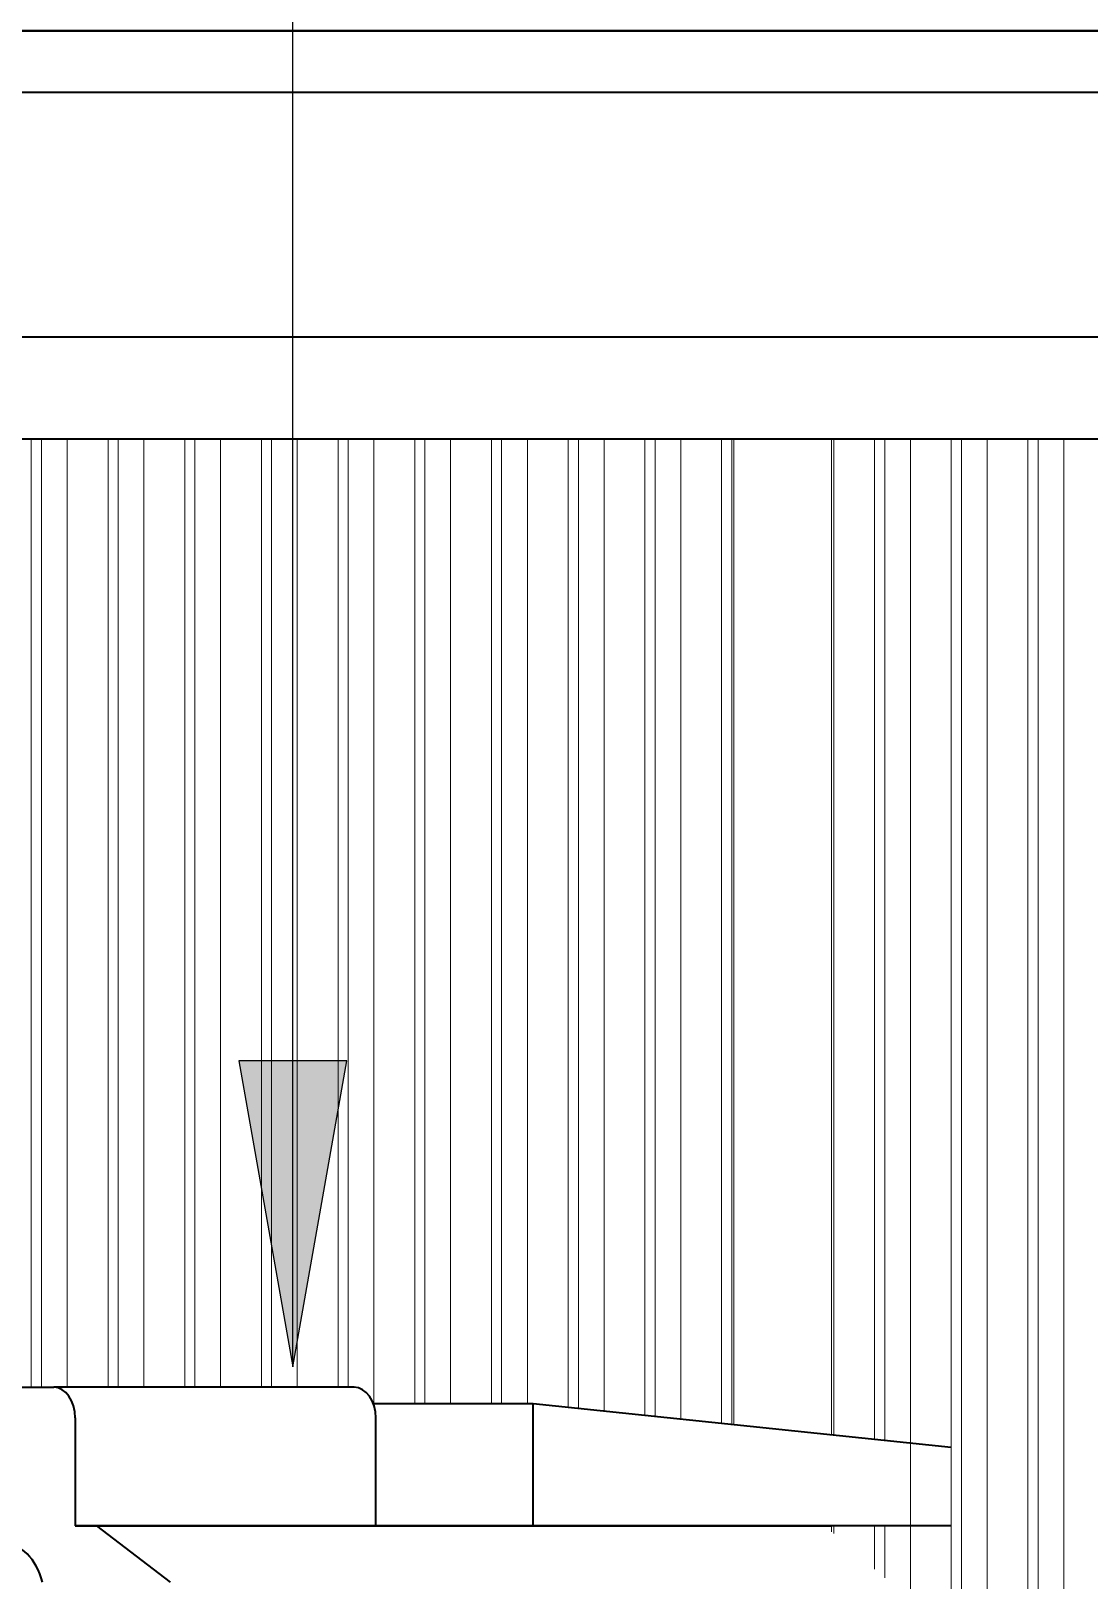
# Model space of a CAD drawing. Header units: millimetres. Extents: x 652554 to 1678317, y -308114 to 170803.
# Drawn here: x 747086 to 747604, y -87740 to -86981 of the extents above; entities that cross this region are included whole.
import ezdxf

# ---------------------------------------------------------------- set-up
doc = ezdxf.new("R2010")
doc.units = ezdxf.units.MM
for name, color, linetype, lineweight in [('A-ANNO-IDEN', 7, 'Continuous', 25), ('A-GENM', 7, 'Continuous', 9), ('A-GLAZ-CURT', 7, 'Continuous', 9), ('A-GLAZ-CWMG', 7, 'Continuous', 35), ('E-LITE-EQPM', 7, 'Continuous', 35)]:
    doc.layers.add(name, color=color, linetype=linetype, lineweight=lineweight)

# ---------------------------------------------------------------- blocks, each defined once
blk = doc.blocks.new('DPA_CP_Entrance Louver Grill Vertical Z - Louver Grill Vertical Z-18398766-2241-01 ENTRANCE 2 ENLARGED ELEVATION 1')
at = {"layer": 'A-GLAZ-CURT', "color": 7}
for p, q in [((-632598.78, 113750), (-631997.49, 113750)), ((-632022.49, 113750), (-632087.44, 113750)), ((-632087.44, 113750), (-632086.44, 113750)), ((-632087.44, 113750), (-632087.44, 113266.91)), ((-632086.44, 113750), (-632023.22, 113750)), ((-632086.44, 113750), (-632086.44, 113266.81)), ((-632023.22, 113750), (-631999.22, 113750)), ((-631997.49, 113750), (-632022.49, 113750)), ((-631999.22, 113750), (-631997.49, 113750)), ((-631932.54, 113750), (-631997.49, 113750))]:
    blk.add_line(p, q, dxfattribs=at)
blk = doc.blocks.new('DPA_CP_Entrance Louver Grill Vertical Z - Louver Grill Vertical Z-V47-2241-01 ENTRANCE 2 ENLARGED ELEVATION 1')
at = {"layer": 'A-GLAZ-CURT', "color": 7}
for p, q in [((-631975.22, 113750), (-632038.44, 113750)), ((-632038.44, 113750), (-632037.44, 113750)), ((-632038.44, 113261.8), (-632038.44, 113750)), ((-632037.44, 113750), (-631972.49, 113750)), ((-632037.44, 113261.7), (-632037.44, 113750)), ((-631997.49, 113750), (-631999.22, 113750)), ((-631999.22, 113750), (-631975.22, 113750)), ((-631972.49, 113750), (-631997.49, 113750)), ((-631997.49, 113750), (-631932.54, 113750)), ((-631997.49, 113750), (-631396.2, 113750)), ((-632038.44, 113214.24), (-632038.44, 113217.08)), ((-632037.44, 113213.37), (-632037.44, 113217.08))]:
    blk.add_line(p, q, dxfattribs=at)
blk = doc.blocks.new('GM_Louver Grill Vertical Z - Z Profile-V50-2241-01 ENTRANCE 2 ENLARGED ELEVATION 1')
at = {"layer": 'A-GENM', "color": 7}
for p, q in [((-632187.62, 113277.08), (-632187.62, 113750)), ((-632165.89, 113750), (-632167.62, 113750)), ((-632167.62, 113750), (-632162.62, 113750)), ((-632167.62, 113275.28), (-632167.62, 113750)), ((-632162.71, 113750), (-632165.89, 113750)), ((-632122.62, 113750), (-632162.71, 113750)), ((-632162.62, 113750), (-632122.54, 113750)), ((-632162.62, 113274.76), (-632162.62, 113750)), ((-632107.67, 113750), (-632122.62, 113750)), ((-632122.54, 113750), (-632109.4, 113750)), ((-632109.4, 113750), (-632107.67, 113750))]:
    blk.add_line(p, q, dxfattribs=at)
blk = doc.blocks.new('GM_Louver Grill Vertical Z - Z Profile-V51-2241-01 ENTRANCE 2 ENLARGED ELEVATION 1')
at = {"layer": 'A-GENM', "color": 7}
for p, q in [((-632225.22, 113277.08), (-632225.22, 113750)), ((-632203.48, 113750), (-632205.22, 113750)), ((-632205.22, 113750), (-632200.22, 113750)), ((-632205.22, 113277.08), (-632205.22, 113750)), ((-632200.3, 113750), (-632203.48, 113750)), ((-632160.21, 113750), (-632200.3, 113750)), ((-632200.22, 113750), (-632160.13, 113750)), ((-632200.22, 113277.08), (-632200.22, 113750)), ((-632145.26, 113750), (-632160.21, 113750)), ((-632160.13, 113750), (-632147, 113750)), ((-632147, 113750), (-632145.26, 113750))]:
    blk.add_line(p, q, dxfattribs=at)
blk = doc.blocks.new('GM_Louver Grill Vertical Z - Z Profile-V52-2241-01 ENTRANCE 2 ENLARGED ELEVATION 1')
at = {"layer": 'A-GENM', "color": 7}
for p, q in [((-632300.4, 113285.08), (-632300.4, 113750)), ((-632278.67, 113750), (-632280.4, 113750)), ((-632280.4, 113750), (-632275.4, 113750)), ((-632280.4, 113285.08), (-632280.4, 113750)), ((-632275.49, 113750), (-632278.67, 113750)), ((-632235.4, 113750), (-632275.49, 113750)), ((-632275.4, 113750), (-632235.31, 113750)), ((-632275.4, 113285.08), (-632275.4, 113750)), ((-632220.45, 113750), (-632235.4, 113750)), ((-632235.31, 113750), (-632222.18, 113750)), ((-632222.18, 113750), (-632220.45, 113750))]:
    blk.add_line(p, q, dxfattribs=at)
blk = doc.blocks.new('GM_Louver Grill Vertical Z - Z Profile-V53-2241-01 ENTRANCE 2 ENLARGED ELEVATION 1')
at = {"layer": 'A-GENM', "color": 7}
for p, q in [((-632375.59, 113285.08), (-632375.59, 113750)), ((-632353.85, 113750), (-632355.59, 113750)), ((-632355.59, 113750), (-632350.59, 113750)), ((-632355.59, 113285.08), (-632355.59, 113750)), ((-632350.67, 113750), (-632353.85, 113750)), ((-632310.58, 113750), (-632350.67, 113750)), ((-632350.59, 113750), (-632310.5, 113750)), ((-632350.59, 113285.08), (-632350.59, 113750)), ((-632295.63, 113750), (-632310.58, 113750)), ((-632310.5, 113750), (-632297.37, 113750)), ((-632297.37, 113750), (-632295.63, 113750))]:
    blk.add_line(p, q, dxfattribs=at)
blk = doc.blocks.new('GM_Louver Grill Vertical Z - Z Profile-V54-2241-01 ENTRANCE 2 ENLARGED ELEVATION 1')
at = {"layer": 'A-GENM', "color": 7}
for p, q in [((-632413.18, 113285.05), (-632413.18, 113750)), ((-632391.45, 113750), (-632393.18, 113750)), ((-632393.18, 113750), (-632388.18, 113750)), ((-632393.18, 113284.99), (-632393.18, 113750)), ((-632388.26, 113750), (-632391.45, 113750)), ((-632348.18, 113750), (-632388.26, 113750)), ((-632388.18, 113750), (-632348.09, 113750)), ((-632388.18, 113284.97), (-632388.18, 113750)), ((-632333.23, 113750), (-632348.18, 113750)), ((-632348.09, 113750), (-632334.96, 113750)), ((-632334.96, 113750), (-632333.23, 113750))]:
    blk.add_line(p, q, dxfattribs=at)
blk = doc.blocks.new('GM_Louver Grill Vertical Z - Z Profile-V55-2241-01 ENTRANCE 2 ENLARGED ELEVATION 1')
at = {"layer": 'A-GENM', "color": 7}
for p, q in [((-632429.04, 113750), (-632430.77, 113750)), ((-632430.77, 113750), (-632425.77, 113750)), ((-632430.77, 113285.08), (-632430.77, 113750)), ((-632425.85, 113750), (-632429.04, 113750)), ((-632385.77, 113750), (-632425.85, 113750)), ((-632425.77, 113750), (-632385.68, 113750)), ((-632425.77, 113285.08), (-632425.77, 113750)), ((-632370.82, 113750), (-632385.77, 113750)), ((-632385.68, 113750), (-632372.55, 113750)), ((-632372.55, 113750), (-632370.82, 113750))]:
    blk.add_line(p, q, dxfattribs=at)
blk = doc.blocks.new('GM_Louver Grill Vertical Z - Z Profile-V56-2241-01 ENTRANCE 2 ENLARGED ELEVATION 1')
at = {"layer": 'A-GENM', "color": 7}
for p, q in [((-632423.36, 113750), (-632463.45, 113750)), ((-632463.36, 113750), (-632423.28, 113750)), ((-632408.41, 113750), (-632423.36, 113750)), ((-632423.28, 113750), (-632410.14, 113750)), ((-632410.14, 113750), (-632408.41, 113750))]:
    blk.add_line(p, q, dxfattribs=at)
blk = doc.blocks.new('GM_Louver Grill Vertical Z - Z Profile-V60-2241-01 ENTRANCE 2 ENLARGED ELEVATION 1')
at = {"layer": 'A-GENM', "color": 7}
for p, q in [((-632112.44, 113269.52), (-632112.44, 113750)), ((-632090.71, 113750), (-632092.44, 113750)), ((-632092.44, 113750), (-632087.44, 113750)), ((-632092.44, 113267.44), (-632092.44, 113750)), ((-632087.52, 113750), (-632090.71, 113750)), ((-632047.44, 113750), (-632087.52, 113750)), ((-632087.44, 113750), (-632047.35, 113750)), ((-632087.44, 113266.91), (-632087.44, 113750)), ((-632032.49, 113750), (-632047.44, 113750)), ((-632047.35, 113750), (-632034.22, 113750)), ((-632034.22, 113750), (-632032.49, 113750))]:
    blk.add_line(p, q, dxfattribs=at)
blk = doc.blocks.new('GM_Louver Grill Vertical Z - Z Profile-V72-2241-01 ENTRANCE 2 ENLARGED ELEVATION 1')
at = {"layer": 'A-GENM', "color": 7}
blk.add_line((-631924.66, 112505.2), (-631924.66, 113750), dxfattribs=at)
blk = doc.blocks.new('GM_Louver Grill Vertical Z - Z Profile-V73-2241-01 ENTRANCE 2 ENLARGED ELEVATION 1')
at = {"layer": 'A-GENM', "color": 7}
for p, q in [((-631962.26, 112461.79), (-631962.26, 113750)), ((-631940.52, 113750), (-631942.26, 113750)), ((-631942.26, 113750), (-631937.26, 113750)), ((-631942.26, 112484.89), (-631942.26, 113750)), ((-631937.34, 113750), (-631940.52, 113750)), ((-631897.25, 113750), (-631937.34, 113750)), ((-631937.26, 113750), (-631897.17, 113750)), ((-631937.26, 112490.66), (-631937.26, 113750))]:
    blk.add_line(p, q, dxfattribs=at)
blk = doc.blocks.new('GM_Louver Grill Vertical Z - Z Profile-V74-2241-01 ENTRANCE 2 ENLARGED ELEVATION 1')
at = {"layer": 'A-GENM', "color": 7}
for p, q in [((-631999.85, 112418.38), (-631999.85, 113750)), ((-631978.12, 113750), (-631979.85, 113750)), ((-631979.85, 113750), (-631974.85, 113750)), ((-631979.85, 112441.48), (-631979.85, 113750)), ((-631974.93, 113750), (-631978.12, 113750)), ((-631934.85, 113750), (-631974.93, 113750)), ((-631974.85, 113750), (-631934.76, 113750)), ((-631974.85, 112447.25), (-631974.85, 113750)), ((-631919.9, 113750), (-631934.85, 113750)), ((-631934.76, 113750), (-631921.63, 113750)), ((-631921.63, 113750), (-631919.9, 113750))]:
    blk.add_line(p, q, dxfattribs=at)
blk = doc.blocks.new('GM_Louver Grill Vertical Z - Z Profile-V76-2241-01 ENTRANCE 2 ENLARGED ELEVATION 1')
at = {"layer": 'A-GENM', "color": 7}
for p, q in [((-632037.44, 113261.7), (-632037.44, 113750)), ((-632015.71, 113750), (-632017.44, 113750)), ((-632017.44, 113750), (-632012.44, 113750)), ((-632017.44, 113259.61), (-632017.44, 113750)), ((-632012.52, 113750), (-632015.71, 113750)), ((-631972.44, 113750), (-632012.52, 113750)), ((-632012.44, 113750), (-631972.35, 113750)), ((-632012.44, 113259.09), (-632012.44, 113750)), ((-631957.49, 113750), (-631972.44, 113750)), ((-631972.35, 113750), (-631959.22, 113750)), ((-631959.22, 113750), (-631957.49, 113750)), ((-632037.44, 113213.37), (-632037.44, 113217.08)), ((-632017.44, 113195.95), (-632017.44, 113217.08)), ((-632012.44, 113191.59), (-632012.44, 113217.08))]:
    blk.add_line(p, q, dxfattribs=at)
blk = doc.blocks.new('Rectangular Mullion - Entrance Louver Top-15304690-2241-01 ENTRANCE 2 ENLARGED ELEVATION 1')
at = {"layer": 'A-GLAZ-CWMG', "color": 7}
for p, q in [((-632490.53, 113950), (-631058.33, 113950)), ((-631058.33, 113950), (-632490.53, 113950))]:
    blk.add_line(p, q, dxfattribs=at)
blk = doc.blocks.new('Rectangular Mullion - Entrance Louver Top-15305103-2241-01 ENTRANCE 2 ENLARGED ELEVATION 1')
at = {"layer": 'A-GLAZ-CWMG', "color": 7}
for p, q in [((-632685.53, 113950), (-632415.53, 113950)), ((-632685.53, 113920), (-632685.53, 113950)), ((-632585.53, 113920), (-632685.53, 113920)), ((-632585.53, 113800), (-632585.53, 113920)), ((-632565.53, 113800), (-632585.53, 113800)), ((-632565.53, 113750), (-632565.53, 113800)), ((-632540.64, 113750), (-632565.53, 113750))]:
    blk.add_line(p, q, dxfattribs=at)
blk = doc.blocks.new('Rectangular Mullion - Entrance Louver Top-12049626-2241-01 ENTRANCE 2 ENLARGED ELEVATION 1')
at = {"layer": 'A-GLAZ-CWMG', "color": 7}
for p, q in [((-630855.53, 113950), (-631456.82, 113950)), ((-631456.82, 113920), (-630855.53, 113920)), ((-631370.22, 113920), (-630768.92, 113920)), ((-631370.22, 113800), (-630768.92, 113800)), ((-631352.9, 113800), (-630751.6, 113800)), ((-631352.9, 113750), (-630751.6, 113750))]:
    blk.add_line(p, q, dxfattribs=at)
blk = doc.blocks.new('Rectangular Mullion - Entrance Louver Top-15305096-2241-01 ENTRANCE 2 ENLARGED ELEVATION 1')
at = {"layer": 'A-GLAZ-CWMG', "color": 7}
for p, q in [((-632058.11, 113950), (-632685.53, 113950)), ((-632415.53, 113950), (-631824.28, 113950)), ((-632685.53, 113920), (-632058.11, 113920)), ((-632585.53, 113920), (-631971.51, 113920)), ((-632585.53, 113800), (-631971.51, 113800)), ((-632565.53, 113800), (-631954.19, 113800)), ((-632565.53, 113750), (-631954.19, 113750))]:
    blk.add_line(p, q, dxfattribs=at)
blk = doc.blocks.new('GM_Louver Grill Vertical Z - Z Profile-V134-2241-01 ENTRANCE 2 ENLARGED ELEVATION 1')
at = {"layer": 'A-GENM', "color": 7}
for p, q in [((-632150.03, 113273.45), (-632150.03, 113750)), ((-632128.3, 113750), (-632130.03, 113750)), ((-632130.03, 113750), (-632125.03, 113750)), ((-632130.03, 113271.36), (-632130.03, 113750)), ((-632125.12, 113750), (-632128.3, 113750)), ((-632085.03, 113750), (-632125.12, 113750)), ((-632125.03, 113750), (-632084.95, 113750)), ((-632125.03, 113270.84), (-632125.03, 113750)), ((-632070.08, 113750), (-632085.03, 113750)), ((-632084.95, 113750), (-632071.81, 113750)), ((-632071.81, 113750), (-632070.08, 113750))]:
    blk.add_line(p, q, dxfattribs=at)
blk = doc.blocks.new('ACM_L14 - LED Street Light Luminaire with Wide Light - PRA4-CB-8-V153-2241-01 ENTRANCE 2 ENLARGED ELEVATION 1')
at = {"layer": 'E-LITE-EQPM', "color": 7}
for p, q in [((-632469.3, 113285.08), (-632419.81, 113285.08)), ((-632272.48, 113285.08), (-632419.81, 113285.08)), ((-632272.48, 113285.08), (-632321.98, 113285.08)), ((-632263.15, 113277.08), (-632184.8, 113277.08)), ((-632184.8, 113217.08), (-632184.8, 113277.08)), ((-632184.8, 113277.08), (-631979.85, 113255.69)), ((-632409.2, 113270.08), (-632409.2, 113217.08)), ((-632261.88, 113217.08), (-632261.88, 113270.08)), ((-632409.2, 113217.08), (-632332.59, 113217.08)), ((-632261.88, 113217.08), (-632409.2, 113217.08)), ((-632276.25, 113217.08), (-632409.2, 113217.08)), ((-632409.2, 113217.08), (-632398.59, 113217.08)), ((-632184.8, 113217.08), (-632409.2, 113217.08)), ((-632409.2, 113217.08), (-632167.62, 113217.08)), ((-632362.53, 113189.58), (-632398.59, 113217.08)), ((-632398.59, 113217.08), (-632184.33, 113217.08)), ((-632332.59, 113217.08), (-632261.88, 113217.08)), ((-632223.41, 113217.08), (-632276.25, 113217.08)), ((-632211.81, 113217.08), (-632223.41, 113217.08)), ((-632130.03, 113217.08), (-632211.81, 113217.08)), ((-631979.85, 113217.08), (-632184.8, 113217.08)), ((-632184.33, 113217.08), (-632093.21, 113217.08)), ((-632093.21, 113217.08), (-632073.21, 113217.08)), ((-632073.21, 113217.08), (-632038.44, 113217.08))]:
    blk.add_line(p, q, dxfattribs=at)
for centre, major_axis, start_param in [((-632419.81, 113270.08), (0, 15), 4.712389), ((-632272.48, 113270.08), (0, 15), 4.712389), ((-632444.56, 113179.58), (0, 29), 5.064444)]:
    blk.add_ellipse(centre, major_axis=major_axis, ratio=0.707107, start_param=start_param, end_param=6.283185, dxfattribs=at)

msp = doc.modelspace()

# ---------------------------------------------------------------- hatches: boundary and pattern name
at = {"layer": 'A-ANNO-IDEN'}
msp.add_hatch(color=7, dxfattribs=at).paths.add_polyline_path([(747214.0192, -87635.9482), (747240.4682, -87485.9482), (747187.5701, -87485.9482)])

# ---------------------------------------------------------------- linework, layer by layer
at = {"layer": 'A-ANNO-IDEN', "color": 7}
for p, q in [((747214.0192, -87635.9482), (747214.0192, -86797.216)), ((747240.4682, -87485.9482), (747187.5701, -87485.9482)), ((747187.5701, -87485.9482), (747214.0192, -87635.9482)), ((747214.0192, -87635.9482), (747240.4682, -87485.9482))]:
    msp.add_line(p, q, dxfattribs=at)

# ---------------------------------------------------------------- block references
at = {"layer": 'A-GENM', "color": 7}
for name, p in [('GM_Louver Grill Vertical Z - Z Profile-V56-2241-01 ENTRANCE 2 ENLARGED ELEVATION 1', (1379516.5465, -200931.019)), ('GM_Louver Grill Vertical Z - Z Profile-V55-2241-01 ENTRANCE 2 ENLARGED ELEVATION 1', (1379516.5465, -200931.019)), ('GM_Louver Grill Vertical Z - Z Profile-V54-2241-01 ENTRANCE 2 ENLARGED ELEVATION 1', (1379516.5465, -200931.019)), ('GM_Louver Grill Vertical Z - Z Profile-V53-2241-01 ENTRANCE 2 ENLARGED ELEVATION 1', (1379516.5465, -200931.019)), ('GM_Louver Grill Vertical Z - Z Profile-V52-2241-01 ENTRANCE 2 ENLARGED ELEVATION 1', (1379478.9542, -200931.019)), ('GM_Louver Grill Vertical Z - Z Profile-V52-2241-01 ENTRANCE 2 ENLARGED ELEVATION 1', (1379516.5465, -200931.019)), ('GM_Louver Grill Vertical Z - Z Profile-V51-2241-01 ENTRANCE 2 ENLARGED ELEVATION 1', (1379478.9542, -200931.019)), ('GM_Louver Grill Vertical Z - Z Profile-V51-2241-01 ENTRANCE 2 ENLARGED ELEVATION 1', (1379516.5465, -200931.019)), ('GM_Louver Grill Vertical Z - Z Profile-V50-2241-01 ENTRANCE 2 ENLARGED ELEVATION 1', (1379516.5465, -200931.019)), ('GM_Louver Grill Vertical Z - Z Profile-V134-2241-01 ENTRANCE 2 ENLARGED ELEVATION 1', (1379516.5465, -200931.019)), ('GM_Louver Grill Vertical Z - Z Profile-V60-2241-01 ENTRANCE 2 ENLARGED ELEVATION 1', (1379516.5465, -200931.019)), ('GM_Louver Grill Vertical Z - Z Profile-V76-2241-01 ENTRANCE 2 ENLARGED ELEVATION 1', (1379516.5465, -200931.019)), ('GM_Louver Grill Vertical Z - Z Profile-V74-2241-01 ENTRANCE 2 ENLARGED ELEVATION 1', (1379516.5465, -200931.019)), ('GM_Louver Grill Vertical Z - Z Profile-V73-2241-01 ENTRANCE 2 ENLARGED ELEVATION 1', (1379516.5465, -200931.019)), ('GM_Louver Grill Vertical Z - Z Profile-V72-2241-01 ENTRANCE 2 ENLARGED ELEVATION 1', (1379516.5465, -200931.019))]:
    msp.add_blockref(name, p, dxfattribs=at)
at = {"layer": 'A-GLAZ-CURT', "color": 7}
for name in ['DPA_CP_Entrance Louver Grill Vertical Z - Louver Grill Vertical Z-18398766-2241-01 ENTRANCE 2 ENLARGED ELEVATION 1', 'DPA_CP_Entrance Louver Grill Vertical Z - Louver Grill Vertical Z-V47-2241-01 ENTRANCE 2 ENLARGED ELEVATION 1']:
    msp.add_blockref(name, (1379516.5465, -200931.019), dxfattribs=at)
at = {"layer": 'A-GLAZ-CWMG', "color": 7}
for name, p in [('Rectangular Mullion - Entrance Louver Top-15305103-2241-01 ENTRANCE 2 ENLARGED ELEVATION 1', (1379516.5465, -200931.019)), ('Rectangular Mullion - Entrance Louver Top-15305096-2241-01 ENTRANCE 2 ENLARGED ELEVATION 1', (1379516.5465, -200931.019)), ('Rectangular Mullion - Entrance Louver Top-15304690-2241-01 ENTRANCE 2 ENLARGED ELEVATION 1', (1379516.5465, -200931.019)), ('Rectangular Mullion - Entrance Louver Top-12049626-2241-01 ENTRANCE 2 ENLARGED ELEVATION 1', (1378915.2552, -200931.019))]:
    msp.add_blockref(name, p, dxfattribs=at)
at = {"layer": 'E-LITE-EQPM', "color": 7}
msp.add_blockref('ACM_L14 - LED Street Light Luminaire with Wide Light - PRA4-CB-8-V153-2241-01 ENTRANCE 2 ENLARGED ELEVATION 1', (1379516.5465, -200931.019), dxfattribs=at)

doc.saveas('drawing.dxf')
